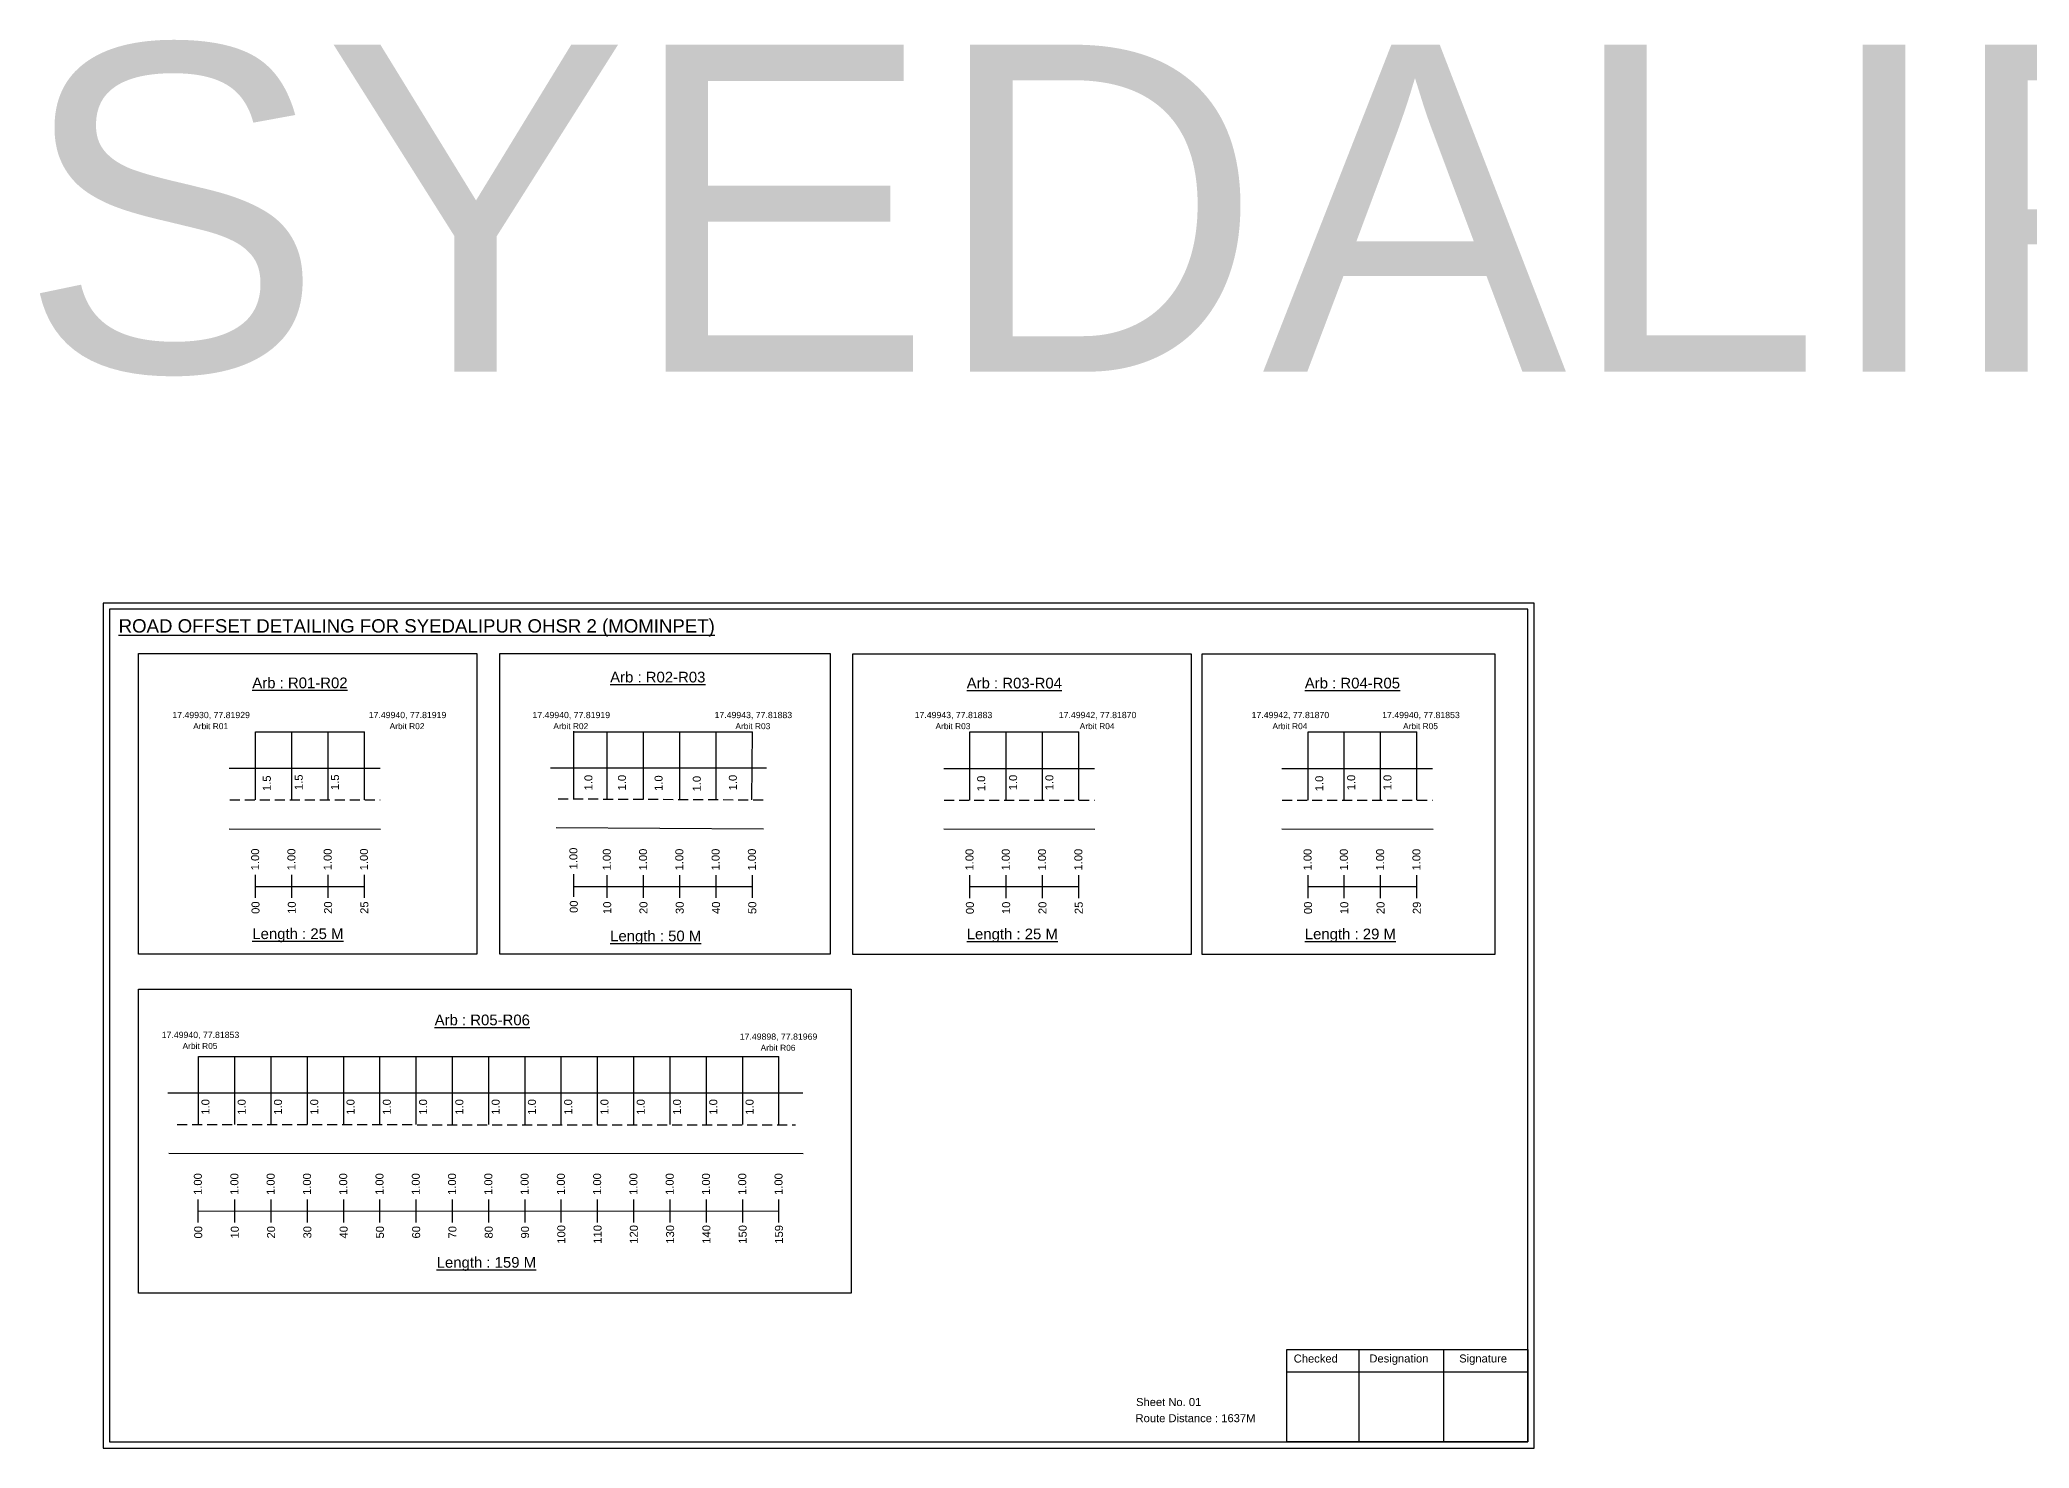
# Model space of a CAD drawing. Header units: inches. Extents: x 183 to 3615, y 59 to 1196.
# Drawn here: x 183 to 929, y 59 to 587 of the extents above; entities that cross this region are included whole.
import ezdxf

# ---------------------------------------------------------------- set-up
doc = ezdxf.new("R2010")
doc.units = ezdxf.units.IN
doc.header["$MEASUREMENT"] = 0
doc.linetypes.add('DASHED2', pattern=[0.375, 0.25, -0.125])
doc.layers.add('PDF_Geometry', color=7, linetype='Continuous')
doc.layers.add('PDF_Text', color=5, linetype='Continuous')
doc.styles.add('PDF Arial', font='arial.ttf')
doc.styles.get("Standard").update_dxf_attribs({"font": 'arial.ttf'})

msp = doc.modelspace()

# ---------------------------------------------------------------- linework, layer by layer
at = {"color": 5}
for p, q in [((263.81, 327.84), (304.61, 327.83)), ((383.13, 327.79), (450.05, 327.79)), ((531.64, 327.75), (572.44, 327.74)), ((658.39, 327.75), (699.19, 327.74)), ((242.44, 206.19), (460.04, 206.19))]:
    msp.add_line(p, q, dxfattribs=at)
for p, q in [((263.81, 302.3), (263.81, 327.84)), ((277.41, 302.3), (277.41, 327.84)), ((291.01, 302.3), (291.01, 327.84)), ((304.61, 302.3), (304.61, 327.84)), ((383.13, 302.56), (383.13, 328.09)), ((395.65, 302.51), (395.65, 327.79)), ((409.25, 302.46), (409.25, 327.79)), ((422.85, 302.52), (422.85, 327.79)), ((436.45, 302.26), (436.45, 327.79)), ((449.83, 302.29), (450.05, 327.79)), ((531.64, 302.21), (531.64, 327.75)), ((545.24, 302.21), (545.24, 327.75)), ((558.84, 302.21), (558.84, 327.75)), ((572.44, 302.21), (572.44, 327.75)), ((658.39, 302.21), (658.39, 327.75)), ((671.99, 302.21), (671.99, 327.75)), ((685.59, 302.21), (685.59, 327.75)), ((699.19, 302.21), (699.19, 327.75)), ((253.97, 314.18), (310.46, 314.18)), ((455.3, 314.12), (374.35, 314.12)), ((521.8, 314.09), (578.29, 314.09)), ((648.55, 314.09), (705.04, 314.09)), ((253.97, 291.5), (310.68, 291.37)), ((376.56, 291.92), (454.28, 291.49)), ((521.8, 291.41), (578.51, 291.28)), ((648.55, 291.41), (705.26, 291.28)), ((242.44, 180.65), (242.44, 206.19)), ((256.04, 180.65), (256.04, 206.19)), ((269.64, 180.65), (269.64, 206.19)), ((283.24, 180.65), (283.24, 206.19)), ((296.84, 180.65), (296.84, 206.19)), ((310.44, 180.65), (310.44, 206.19)), ((324.04, 180.65), (324.04, 206.19)), ((337.64, 180.65), (337.64, 206.19)), ((351.24, 180.65), (351.24, 206.19)), ((364.84, 180.65), (364.84, 206.19)), ((378.44, 180.65), (378.44, 206.19)), ((392.04, 180.65), (392.04, 206.19)), ((405.64, 180.65), (405.64, 206.19)), ((419.24, 180.65), (419.24, 206.19)), ((432.84, 180.65), (432.84, 206.19)), ((446.44, 180.65), (446.44, 206.19)), ((460.04, 180.65), (460.04, 206.19)), ((230.9, 192.54), (468.98, 192.54)), ((231.28, 169.85), (469.14, 169.82))]:
    msp.add_line(p, q)
at = {"linetype": 'DASHED2', "ltscale": 15}
for p, q in [((254.12, 302.3), (310.46, 302.3)), ((377.27, 302.7), (455.55, 302.29)), ((521.95, 302.21), (578.29, 302.21)), ((648.7, 302.21), (705.04, 302.21)), ((234.4, 180.65), (466.28, 180.48))]:
    msp.add_line(p, q, dxfattribs=at)
at = {"color": 217, "true_color": 0x93278f}
for p, q in [((263.81, 265.6), (263.81, 274.16)), ((263.81, 269.87), (304.61, 269.88)), ((277.41, 265.6), (277.41, 274.16)), ((291.01, 265.6), (291.01, 274.16)), ((304.61, 265.6), (304.61, 274.16)), ((383.13, 265.95), (383.13, 274.5)), ((383.13, 269.83), (450.05, 269.84)), ((395.65, 265.56), (395.65, 274.12)), ((409.25, 265.56), (409.25, 274.12)), ((422.85, 265.56), (422.85, 274.12)), ((436.45, 265.56), (436.45, 274.12)), ((450.05, 265.56), (450.05, 274.12)), ((531.64, 265.51), (531.64, 274.07)), ((531.64, 269.78), (572.44, 269.79)), ((545.24, 265.51), (545.24, 274.07)), ((558.84, 265.51), (558.84, 274.07)), ((572.44, 265.51), (572.44, 274.07)), ((658.39, 265.51), (658.39, 274.07)), ((658.39, 269.78), (699.19, 269.79)), ((671.99, 265.51), (671.99, 274.07)), ((685.59, 265.51), (685.59, 274.07)), ((699.19, 265.51), (699.19, 274.07)), ((242.34, 143.96), (242.34, 152.51)), ((256.04, 143.96), (256.04, 152.51)), ((269.64, 143.96), (269.64, 152.51)), ((283.24, 143.96), (283.24, 152.51)), ((296.84, 143.96), (296.84, 152.51)), ((310.44, 143.96), (310.44, 152.51)), ((324.04, 143.96), (324.04, 152.51)), ((337.64, 143.96), (337.64, 152.51)), ((351.24, 143.96), (351.24, 152.51)), ((364.84, 143.96), (364.84, 152.51)), ((378.44, 143.96), (378.44, 152.51)), ((392.04, 143.96), (392.04, 152.51)), ((405.64, 143.96), (405.64, 152.51)), ((419.24, 143.96), (419.24, 152.51)), ((432.84, 143.96), (432.84, 152.51)), ((446.44, 143.96), (446.44, 152.51)), ((460.04, 143.96), (460.04, 152.51)), ((242.44, 148.22), (460.04, 148.27))]:
    msp.add_line(p, q, dxfattribs=at)
for points in [[(219.95, 357.15), (346.7, 357.15), (346.7, 244.47), (219.95, 244.47)], [(355.43, 357.15), (479.23, 357.15), (479.23, 244.47), (355.43, 244.47)], [(487.78, 357.06), (614.53, 357.06), (614.53, 244.38), (487.78, 244.38)], [(618.69, 357.06), (728.43, 357.06), (728.43, 244.38), (618.69, 244.38)], [(219.95, 231.35), (487.07, 231.35), (487.07, 117.43), (219.95, 117.43)]]:
    msp.add_lwpolyline(points, close=True)
at = {"layer": 'PDF_Geometry'}
for points in [[(206.69, 376.06), (206.69, 59.35), (743.16, 59.35), (743.16, 376.06)], [(209.02, 373.74), (209.02, 61.77), (740.74, 61.77), (740.74, 373.74)]]:
    msp.add_lwpolyline(points, close=True, dxfattribs=at)
at = {"layer": 'PDF_Geometry', "color": 242, "true_color": 0xcc1f26}
msp.add_lwpolyline([(740.74, 61.68), (650.4, 61.68), (650.4, 96.29), (740.74, 96.29)], close=True, dxfattribs=at)
for points in [[(677.38, 96.29), (677.38, 61.68)], [(709.11, 96.29), (709.11, 61.68)], [(650.4, 87.92), (740.74, 87.92)]]:
    msp.add_lwpolyline(points, dxfattribs=at)

# ---------------------------------------------------------------- texts
for s, height, p in [('SYEDALIPUR', 122.535, (175.14, 462.74)), ('Sheet No. 01', 3, (593.9, 75.15)), ('Route Distance : 1637M', 3, (593.71, 69.1))]:
    msp.add_text(s, height=height).set_placement(p)
at = {"color": 242, "true_color": 0xcd2027}
for s, height, p in [('%%UROAD OFFSET DETAILING FOR SYEDALIPUR OHSR 2 (MOMINPET)', 5, (212.47, 364.99)), ('%%UArb : R01-R02', 4, (262.59, 344.14)), ('%%UArb : R02-R03', 4, (396.74, 346.3)), ('%%UArb : R03-R04', 4, (530.42, 344.05)), ('%%UArb : R04-R05', 4, (657.17, 344.05)), ('%%ULength : 25 M', 4, (262.59, 250.14)), ('%%ULength : 25 M', 4, (530.42, 250.05)), ('%%ULength : 29 M', 4, (657.17, 250.05)), ('%%ULength : 50 M', 4, (396.74, 249.3)), ('%%UArb : R05-R06', 4, (330.95, 217.83)), ('%%ULength : 159 M', 4, (331.7, 126.98))]:
    msp.add_text(s, height=height, dxfattribs=at).set_placement(p)
at = {"color": 5}
for s, height, p in [('17.49930, 77.81929', 2.34, (232.61, 332.92)), ('Arbit R01', 2.246, (240.43, 328.79)), ('17.49940, 77.81919', 2.34, (306.24, 332.92)), ('Arbit R02', 2.246, (314.06, 328.79)), ('17.49940, 77.81919', 2.34, (367.63, 332.92)), ('Arbit R02', 2.246, (375.45, 328.79)), ('17.49943, 77.81883', 2.34, (435.88, 332.92)), ('Arbit R03', 2.246, (443.7, 328.79)), ('17.49943, 77.81883', 2.34, (510.91, 332.92)), ('Arbit R03', 2.246, (518.73, 328.79)), ('17.49942, 77.81870', 2.34, (564.95, 332.92)), ('Arbit R04', 2.246, (572.77, 328.79)), ('17.49942, 77.81870', 2.34, (637.24, 332.92)), ('Arbit R04', 2.246, (645.06, 328.79)), ('17.49940, 77.81853', 2.34, (686.19, 332.92)), ('Arbit R05', 2.246, (694.01, 328.79)), ('17.49940, 77.81853', 2.34, (228.62, 213.06)), ('Arbit R05', 2.246, (236.44, 208.94)), ('17.49898, 77.81969', 2.34, (445.33, 212.4)), ('Arbit R06', 2.246, (453.15, 208.27))]:
    msp.add_text(s, height=height, dxfattribs=at).set_placement(p)
for s, p in [('1.5', (269.52, 305.61)), ('1.5', (281.48, 305.97)), ('1.5', (295.08, 305.97)), ('1.0', (390.09, 305.84)), ('1.0', (402.67, 305.84)), ('1.0', (416.4, 305.65)), ('1.0', (430.72, 305.46)), ('1.0', (444.24, 305.87)), ('1.0', (537.35, 305.52)), ('1.0', (549.31, 305.88)), ('1.0', (562.91, 305.88)), ('1.0', (664.1, 305.52)), ('1.0', (676.06, 305.88)), ('1.0', (689.66, 305.88)), ('1.0', (246.51, 184.33)), ('1.0', (260.11, 184.33)), ('1.0', (273.71, 184.33)), ('1.0', (287.31, 184.33)), ('1.0', (300.91, 184.33)), ('1.0', (314.51, 184.33)), ('1.0', (328.11, 184.33)), ('1.0', (341.71, 184.33)), ('1.0', (355.31, 184.33)), ('1.0', (368.91, 184.33)), ('1.0', (382.51, 184.33)), ('1.0', (396.11, 184.33)), ('1.0', (409.71, 184.33)), ('1.0', (423.31, 184.33)), ('1.0', (436.91, 184.33)), ('1.0', (450.51, 184.33))]:
    msp.add_text(s, height=3, rotation=90).set_placement(p)
at = {"color": 217, "true_color": 0x93278f}
for s, p in [('1.00', (265.14, 275.9)), ('1.00', (278.74, 275.9)), ('1.00', (292.34, 275.9)), ('1.00', (305.94, 275.9)), ('1.00', (384.46, 276.24)), ('1.00', (396.98, 275.85)), ('1.00', (410.58, 275.85)), ('1.00', (424.18, 275.85)), ('1.00', (437.78, 275.85)), ('1.00', (451.38, 275.85)), ('1.00', (532.96, 275.81)), ('1.00', (546.56, 275.81)), ('1.00', (560.16, 275.81)), ('1.00', (573.76, 275.81)), ('1.00', (659.71, 275.81)), ('1.00', (673.31, 275.81)), ('1.00', (686.91, 275.81)), ('1.00', (700.51, 275.81)), ('00', (265.29, 259.58)), ('10', (278.89, 259.58)), ('20', (292.49, 259.58)), ('25', (306.09, 259.58)), ('00', (384.61, 259.92)), ('10', (397.13, 259.53)), ('20', (410.73, 259.53)), ('30', (424.33, 259.53)), ('40', (437.93, 259.53)), ('50', (451.53, 259.53)), ('00', (533.11, 259.49)), ('10', (546.71, 259.49)), ('20', (560.31, 259.49)), ('25', (573.91, 259.49)), ('00', (659.87, 259.49)), ('10', (673.47, 259.49)), ('20', (687.07, 259.49)), ('29', (700.67, 259.49)), ('1.00', (243.66, 154.25)), ('1.00', (257.37, 154.25)), ('1.00', (270.97, 154.25)), ('1.00', (284.57, 154.25)), ('1.00', (298.17, 154.25)), ('1.00', (311.77, 154.25)), ('1.00', (325.37, 154.25)), ('1.00', (338.97, 154.25)), ('1.00', (352.57, 154.25)), ('1.00', (366.17, 154.25)), ('1.00', (379.77, 154.25)), ('1.00', (393.37, 154.25)), ('1.00', (406.97, 154.25)), ('1.00', (420.57, 154.25)), ('1.00', (434.17, 154.25)), ('1.00', (447.77, 154.25)), ('1.00', (461.37, 154.25)), ('00', (243.81, 137.93)), ('10', (257.52, 137.93)), ('20', (271.12, 137.93)), ('30', (284.72, 137.93)), ('40', (298.32, 137.93)), ('50', (311.92, 137.93)), ('60', (325.52, 137.93)), ('70', (339.12, 137.93)), ('80', (352.72, 137.93)), ('90', (366.32, 137.93)), ('100', (379.92, 135.98)), ('110', (393.52, 135.98)), ('120', (407.12, 135.98)), ('130', (420.72, 135.98)), ('140', (434.32, 135.98)), ('150', (447.92, 135.98)), ('159', (461.52, 135.98))]:
    msp.add_text(s, height=3, rotation=90, dxfattribs=at).set_placement(p)
at = {"layer": 'PDF_Text', "color": 7, "attachment_point": 7, "style": 'PDF Arial'}
for s, insert, char_height in [('Checked', (653.01, 91.4), 3.001), ('Designation', (681.38, 90.57), 3.0006), ('Signature', (715.06, 90.57), 3.001)]:
    msp.add_mtext(s, dxfattribs=dict(at, insert=insert, char_height=char_height))

doc.saveas('drawing.dxf')
